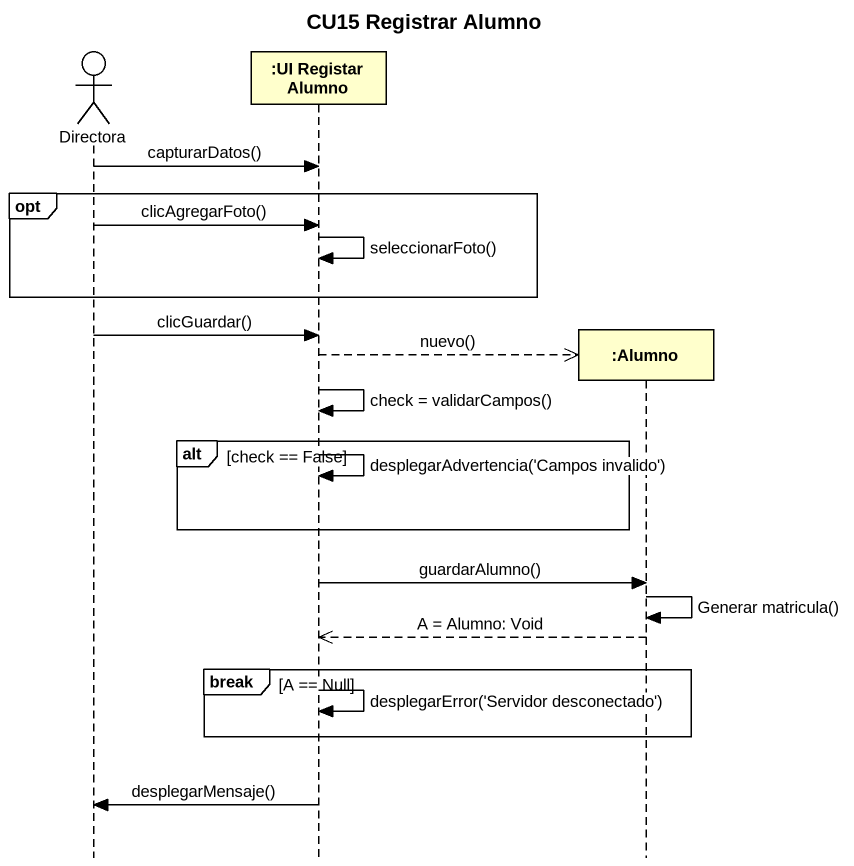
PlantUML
@startuml
title CU15 Registrar Alumno
hide footbox
actor Directora
participant ":UI Registar Alumno" as UI_Registar_Alumno
participant ":Alumno" as Alumno

Directora -> UI_Registar_Alumno : capturarDatos()
opt
  Directora -> UI_Registar_Alumno : clicAgregarFoto()
  UI_Registar_Alumno -> UI_Registar_Alumno : seleccionarFoto()
end
Directora -> UI_Registar_Alumno : clicGuardar()
UI_Registar_Alumno -->> Alumno ** : nuevo()
UI_Registar_Alumno -> UI_Registar_Alumno : check = validarCampos()
alt check == False
  UI_Registar_Alumno -> UI_Registar_Alumno : desplegarAdvertencia('Campos invalido')
end
UI_Registar_Alumno -> Alumno : guardarAlumno()
Alumno -> Alumno : Generar matricula()
Alumno -->> UI_Registar_Alumno : A = Alumno: Void
break A == Null
  UI_Registar_Alumno -> UI_Registar_Alumno : desplegarError('Servidor desconectado')
end
UI_Registar_Alumno -> Directora : desplegarMensaje()
@enduml
